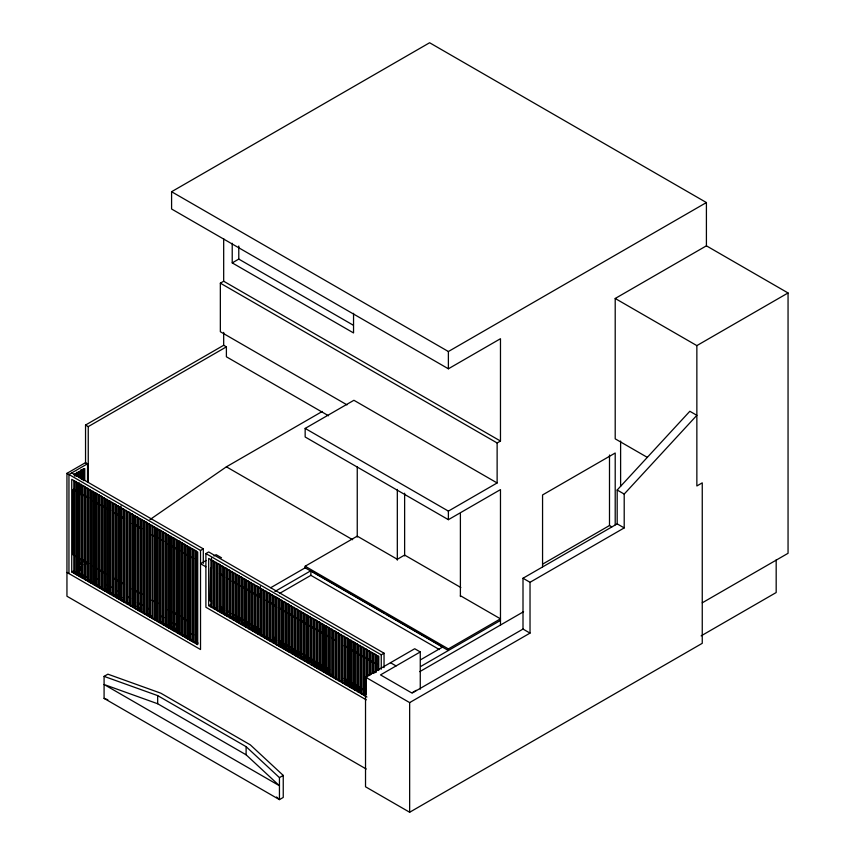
<?xml version="1.0" encoding="UTF-8"?>
<svg xmlns="http://www.w3.org/2000/svg" width="855" height="855" viewBox="0 0 855 855"><rect width="100%" height="100%" fill="white"/><g stroke="black" fill="none" stroke-linecap="round" stroke-linejoin="round"><path stroke-width="1.28" d="M523.004 578.247L617.182 523.869L617.182 490.022L689.835 411.276L696.857 415.316L624.203 494.072L624.203 527.92L530.025 582.298L523.004 578.247L523.004 629.066L412.057 693.116L380.507 674.905L420.265 651.948L420.265 689.183M82.337 570.627L78.895 568.639L82.176 566.373M149.914 519.616L226.393 466.819L322.303 411.437M347.002 404.864L220.344 331.729L220.344 283.165L497.129 442.965L500.474 441.041L500.474 338.719L448.383 368.794L171.588 208.994L171.588 191.723L429.616 42.75L706.412 202.55L706.412 245.823L615.205 298.481L615.205 438.839L647.406 457.425M232.218 243.269L232.218 262.891L238.78 259.097L353.179 325.146M220.344 283.165L223.679 281.231L500.474 441.041M85.543 463.506L85.543 425.042L223.679 345.281L226.393 346.852L226.393 356.791L328.555 415.776M85.543 425.042L88.247 426.602L226.393 346.852M366.239 769.019L66.947 596.234L66.947 473.349L85.543 462.619L87.541 463.773L87.541 482.263M87.541 463.773L68.956 474.504L68.956 573.566M73.915 474.867L84.763 468.604L84.763 480.51M73.306 489.402L73.306 554.906L73.306 489.402L88.332 498.08M500.474 625.048L500.474 489.605L448.383 519.68L305.16 436.991L305.16 428.419L353.906 400.279L497.129 482.957L497.129 442.965M82.059 560.463L81.172 560.976L82.721 561.885M80.637 563.092L81.524 562.569M78.254 564.984L82.593 562.472M171.588 191.723L448.383 351.523L706.412 202.55M71.745 571.952L197.729 644.691L197.729 552.073L71.745 479.334L71.745 571.952L73.605 570.884M77.709 568.511L82.08 565.989M84.26 564.728L86.451 563.466M78.895 568.639L82.016 566.833M76.266 481.472L76.266 572.775L74.716 573.673L74.716 481.044M78.938 483.011L78.938 574.314L77.388 575.212L77.388 482.594M81.524 484.507L81.578 575.832L80.017 576.73L80.017 484.112M90.331 489.594L90.331 580.887L88.77 581.785L88.77 489.167M92.971 491.112L92.971 582.415L91.41 583.313L91.41 490.685M95.856 492.779L95.856 584.083L94.306 584.98L94.306 492.362M98.763 494.457L98.763 585.75L97.203 586.658L97.203 494.03M101.435 495.996L101.435 587.3L99.875 588.197L99.875 495.569M106.961 499.192L106.961 590.484L105.4 591.393L105.4 498.764M109.857 500.859L109.857 592.162L108.296 593.06L108.296 500.442M112.529 502.409L112.529 593.701L110.968 594.61L110.968 501.981M115.169 503.926L115.169 595.23L113.608 596.127L113.608 503.499M118.065 505.594L118.065 596.897L116.504 597.795L116.504 505.177M66.947 473.349L200.519 550.46L203.308 548.857L203.308 563.381M120.95 505.946L120.95 598.564L119.401 599.473L119.401 506.844M123.622 508.811L123.622 600.114L122.062 601.012L122.062 508.383M366.261 699.839L205.895 607.253L205.895 553.57L208.684 551.956L384.045 653.199L384.045 667.605M129.158 512.006L129.158 603.299L127.598 604.207L127.598 511.579M206.098 560.485L200.519 563.702L205.895 566.812M213.91 555.974L216.144 554.681L221.52 557.791M140.541 518.579L140.541 609.882L138.991 610.78L138.991 518.162M149.048 523.484L149.048 614.788L147.488 615.686L147.488 523.068M162.685 531.361L162.685 622.664L161.125 623.562L161.125 530.934M165.614 533.05L165.614 624.353L164.053 625.251L164.053 532.633M168.285 534.599L168.285 625.892L166.725 626.801L166.725 534.172M170.925 536.117L170.925 627.42L169.365 628.318L169.365 535.69M378.466 669.551L378.466 656.426L208.684 558.401L208.684 605.65L211.474 604.036L211.474 600.103M173.811 537.784L173.811 629.088L172.261 629.985L172.261 537.368M176.493 539.334L176.493 630.637L174.933 631.535L174.933 538.907M216.379 562.355L216.379 608.29L214.819 609.188L214.819 561.938M179.165 540.873L179.165 632.176L177.605 633.074L177.605 540.456M104.086 676.369L107.88 674.168L160.815 693.181L250.312 744.855L283.24 775.41L283.24 797.437L279.446 799.628L104.086 698.385L104.086 676.369L157.673 695.607L246.112 746.661L279.446 777.612L279.446 799.628L276.582 796.978M181.805 542.401L181.805 633.694L180.245 634.602L180.245 541.974M222.706 566.01L222.706 611.945L221.146 612.843L221.146 565.593M184.691 544.069L184.691 635.372L183.141 636.27L183.141 543.641M305.16 566.224L448.383 648.913L448.383 650.495L305.16 567.816L305.16 566.224L357.251 536.149L397.319 559.288L404.629 555.066L460.824 587.513M256.885 595.689L261.48 593.028M270.682 587.727L305.16 567.816M226.19 568.019L226.19 613.954L224.63 614.852L224.63 567.602M187.309 545.586L187.309 636.879L185.759 637.777L185.759 545.159M229.033 569.654L229.033 615.589L227.473 616.498L227.473 569.248M615.205 298.481L696.857 345.612L788.054 292.966L788.054 553.292L702.254 602.818M274.904 591.489L310.878 570.723L384.323 613.131M192.621 548.643L192.621 639.946L191.06 640.844L191.06 548.226M232.143 571.45L232.143 617.385L230.583 618.293L230.583 571.044M279.735 593.338L310.878 575.351L439.406 649.565M235.36 573.31L235.36 619.244L233.8 620.142L233.8 572.903M197.997 643.045L196.436 643.954L196.436 551.325M238.769 575.276L238.769 621.211L237.209 622.119L237.209 574.87M244.722 578.717L244.722 624.652L243.162 625.55L243.162 578.301M305.16 428.419L448.383 511.108L497.129 482.957M251.124 582.415L251.124 628.35L249.564 629.248L249.564 581.999M253.967 584.051L253.967 629.985L252.407 630.894L252.407 583.644M257.077 585.846L257.077 631.781L255.517 632.689L255.517 585.44M260.294 586.391L260.294 633.641L258.734 634.538L258.734 587.289M263.19 589.373L263.19 635.308L261.63 636.216L261.63 588.967M266.023 591.019L266.023 636.954L264.473 637.851L264.473 590.602M269.133 592.814L269.133 638.749L267.583 639.647L267.583 592.397M272.36 594.674L272.36 640.609L270.8 641.507L270.8 594.257M275.727 596.619L275.727 642.554L274.166 643.452L274.166 596.202M281.68 600.05L281.68 645.985L280.119 646.893L280.119 599.644M284.897 601.909L284.897 647.844L283.336 648.742L283.336 601.492M288.124 603.769L288.124 649.704L286.564 650.612L286.564 603.363M290.967 605.415L290.967 651.35L289.407 652.247L289.407 604.998M294.067 607.21L294.067 653.145L292.517 654.043L292.517 606.793M297.294 609.07L297.294 655.005L295.734 655.903L295.734 608.653M303.621 612.714L303.621 658.66L302.061 659.558L302.061 612.308M313.539 618.443L313.539 664.388L311.979 665.286L311.979 618.037M316.382 620.089L316.382 666.024L314.822 666.921L314.822 619.672M319.492 621.884L319.492 667.819L317.932 668.717L317.932 621.467M322.709 623.744L322.709 669.679L321.149 670.577L321.149 623.327M325.862 625.561L325.862 671.496L324.302 672.393L324.302 625.144M328.705 627.196L328.705 673.142L327.144 674.039L327.144 626.79M331.815 628.991L331.815 674.926L330.254 675.835L330.254 628.585M205.895 553.57L381.255 654.812L384.045 653.199M542.604 564.14L609.497 525.526L611.785 526.84M347.461 638.033L347.461 683.968L345.901 684.866L345.901 637.616M696.857 345.612L696.857 485.971L702.254 482.851L702.254 643.313L409.652 812.25L365.523 786.782L365.523 677.139L414.707 648.742L420.265 651.948M350.903 640.021L350.903 685.956L349.342 686.854L349.342 639.604M353.746 641.656L353.746 687.602L352.185 688.499L352.185 641.25M356.856 643.452L356.856 689.387L355.295 690.295L355.295 643.045M360.073 645.311L360.073 691.246L358.512 692.155L358.512 644.905M420.681 659.729L442.847 646.925L386.62 614.456M448.383 648.913L500.474 618.838L460.396 595.711M420.788 666.43L500.474 620.431M419.805 671.624L523.57 611.71M412.356 692.593L416.289 690.327M279.446 777.612L283.24 775.41M365.523 677.139L409.652 702.607L530.025 633.106L530.025 582.298M701.153 635.853L776.18 592.536L776.18 559.886M157.673 703.751L104.086 684.502L279.446 785.745L246.112 754.805L157.673 703.751L157.673 695.607M104.086 698.385L107.816 699.732M706.412 245.823L788.054 292.966M232.218 262.891L353.543 332.937L353.543 313.315M617.182 490.022L624.203 494.072M617.182 523.869L624.203 527.92M523.004 629.066L530.025 633.106M226.393 466.819L352.655 539.719M71.745 472.901L203.308 548.857M390.5 662.721L396.057 665.927M78.254 491.882L88.663 497.888M101.371 505.23L110.626 510.563M115.243 513.235L124.488 518.568M134.898 524.575L141.834 528.582M154.541 535.925L158.015 537.923M161.477 539.922L163.797 541.258M170.722 545.266L179.978 550.599M191.531 557.278L193.839 558.614M219.821 573.609L224.438 576.27M241.762 586.274L248.698 590.281M251.007 591.607L261.395 597.613M266.023 600.285L276.411 606.281M278.719 607.616L282.193 609.615M287.964 612.95L291.427 614.948M300.671 620.281L307.597 624.289M309.905 625.625L329.538 636.954M331.858 638.29L336.475 640.961M344.554 645.621L351.49 649.629M353.799 650.965L357.262 652.964M363.033 656.298L376.895 664.292M92.949 500.752L104.513 507.421M106.822 508.757L110.284 510.756M112.604 512.092L124.157 518.761M132.247 523.431L141.492 528.775M151.901 534.781L157.683 538.116M168.082 544.122L179.636 550.791M181.955 552.127L187.726 555.472M219.479 573.801L224.106 576.462M226.415 577.798L229.877 579.797M232.186 581.133L261.064 597.805M272.617 604.474L276.079 606.473M278.388 607.809L323.436 633.812M325.744 635.147L329.207 637.146M344.223 645.814L373.101 662.486M222.129 607.499L224.438 608.835M241.762 618.838L248.698 622.835M254.469 626.17L261.395 630.167M272.948 636.836L276.411 638.835M278.719 640.171L282.193 642.169M300.671 652.846L314.533 660.84M316.842 662.176L323.767 666.173M326.076 667.509L329.538 669.508M219.479 606.355L224.106 609.027M226.415 610.352L229.877 612.362M232.186 613.687L261.064 630.359M272.617 637.028L276.079 639.027M278.388 640.363L323.436 666.376M325.744 667.702L329.207 669.7M344.223 678.378L363.856 689.707M219.553 608.707L224.181 611.368M234.569 617.374L240.351 620.709M243.814 622.707L249.585 626.042M253.048 628.04L261.138 632.711M272.692 639.38L276.154 641.378M278.463 642.714L286.543 647.385M290.016 649.383L299.25 654.716M302.713 656.715L311.957 662.048M315.42 664.046L323.511 668.717M325.819 670.053L329.282 672.051M344.298 680.719L361.622 690.722M215.492 607.777L216.379 608.29M221.819 611.432L222.706 611.945M225.303 613.441L226.19 613.954M228.146 615.076L229.033 615.589M231.256 616.872L232.143 617.385M234.473 618.731L235.36 619.244M237.882 620.698L238.769 621.211M243.835 624.139L244.722 624.652M250.237 627.837L251.124 628.35M253.08 629.472L253.967 629.985M256.19 631.268L257.077 631.781M259.407 633.128L260.294 633.641M262.293 634.795L263.19 635.308M265.136 636.441L266.023 636.954M268.246 638.236L269.133 638.749M271.463 640.096L272.36 640.609M274.84 642.041L275.727 642.554M280.793 645.472L281.68 645.985M284.01 647.331L284.897 647.844M287.227 649.191L288.124 649.704M290.069 650.837L290.967 651.35M293.18 652.632L294.067 653.145M296.396 654.492L297.294 655.005M302.723 658.136L303.621 658.66M312.652 663.865L313.539 664.388M315.495 665.511L316.382 666.024M318.605 667.306L319.492 667.819M321.822 669.166L322.709 669.679M324.964 670.983L325.862 671.496M327.807 672.618L328.705 673.142M330.917 674.413L331.815 674.926M347.461 683.968L346.564 683.455L345.014 684.353L345.014 637.103M350.016 685.443L350.903 685.956M352.859 687.078L353.746 687.602M355.969 688.874L356.856 689.387M359.185 690.733L360.073 691.246M208.684 605.65L366.923 697.007M81.727 559.384L88.663 563.392M101.371 570.734L104.844 572.732M115.243 578.739L118.717 580.737M121.025 582.073L124.488 584.072M134.898 590.078L141.834 594.086M154.541 601.428L158.015 603.427M174.196 612.768L179.978 616.113M73.306 554.906L88.332 563.584M92.949 566.256L104.513 572.925M106.822 574.261L110.284 576.259M112.604 577.595L124.157 584.264M132.247 588.945L141.492 594.278M151.901 600.285L157.683 603.619M168.082 609.626L179.636 616.305M181.955 617.631L187.726 620.976M94.969 577.916L97.267 579.241M106.448 584.542L111.043 587.193M117.926 591.168L121.367 593.156M128.261 597.132L130.548 598.457M137.441 602.433L142.037 605.084M147.776 608.397L150.063 609.722M161.542 616.348L163.839 617.684M173.02 622.985L177.616 625.636M191.392 633.587L193.69 634.912M77.997 572.348L86.088 577.018M106.896 589.031L110.359 591.029M117.295 595.037L121.923 597.709M136.95 606.387L141.567 609.049M172.774 627.068L177.402 629.74M75.379 572.252L76.266 572.775M78.051 573.801L78.938 574.314M80.68 575.319L81.578 575.832M89.444 580.374L90.331 580.887M92.073 581.892L92.971 582.415M94.969 583.57L95.856 584.083M97.865 585.237L98.763 585.75M100.537 586.787L101.435 587.3M106.073 589.971L106.961 590.484M108.97 591.649L109.857 592.162M111.642 593.188L112.529 593.701M114.271 594.717L115.169 595.23M117.167 596.384L118.065 596.897M120.063 598.051L120.95 598.564M122.735 599.601L123.622 600.114M128.261 602.786L129.158 603.299M139.654 609.369L140.541 609.882M148.15 614.275L149.048 614.788M151.046 615.942L151.934 616.455L150.384 617.353L150.384 524.735M161.798 622.151L162.685 622.664M164.726 623.84L165.614 624.353M167.398 625.379L168.285 625.892M170.027 626.907L170.925 627.42M172.924 628.575L173.811 629.088M175.606 630.124L176.493 630.637M178.278 631.663L179.165 632.176M180.907 633.181L181.805 633.694M183.804 634.859L184.691 635.372M186.422 636.366L187.309 636.879M191.734 639.433L192.621 639.946M66.947 572.412L200.519 649.522L200.519 550.46M620.612 441.052L620.612 486.377M615.205 524.831L615.205 453.011L542.562 494.949L542.562 566.78M609.497 455.031L609.497 525.526M460.396 513.823L460.396 596.576M448.383 351.523L448.383 368.794M448.383 511.108L448.383 519.68M409.652 702.607L409.652 812.25M404.629 493.207L404.629 555.942M397.319 489.413L397.319 560.164M381.255 654.812L381.255 669.219M378.701 656.074L378.701 670.502M377.141 655.657L377.141 670.096M376.253 655.144L376.253 672.201M375.484 654.214L375.484 672.586M373.924 653.797L373.924 673.484M373.037 653.284L373.037 672.971M372.502 652.493L372.502 673.494M370.952 652.076L370.952 674.392M370.055 651.563L370.055 675.194M369.285 650.634L369.285 675.568M367.725 650.217L367.725 676.465M366.838 649.704L366.838 677.267M366.175 648.838L366.175 694.773L364.625 695.671L364.625 648.421M363.728 647.908L363.728 695.158M363.332 647.192L363.332 693.138L361.783 694.036L361.783 646.786M360.885 646.273L360.885 693.523M357.625 644.381L357.625 691.631M357.251 466.809L357.251 537.068M354.408 642.533L354.408 689.782M351.298 640.737L351.298 687.986M348.455 639.091L348.455 686.341M344.244 636.173L344.244 682.108L342.684 683.006L342.684 635.757M341.786 635.244L341.786 682.493M341.134 634.378L341.134 680.313L339.574 681.211L339.574 633.961M338.687 633.448L338.687 680.698M338.291 632.732L338.291 678.667L336.731 679.575L336.731 632.326M335.844 631.813L335.844 679.062M335.032 630.851L335.032 676.786L333.471 677.694L333.471 630.445M332.584 629.921L332.584 677.171M329.357 628.072L329.357 675.322M326.247 626.277L326.247 673.526M323.414 624.631L323.414 671.88M320.262 622.814L320.262 670.064M317.045 620.954L317.045 668.204M313.935 619.159L313.935 666.408M311.092 617.524L311.092 664.773M310.878 570.723L310.878 575.351M309.948 616.37L309.948 662.304L308.388 663.213L308.388 615.963M307.501 615.44L307.501 662.689M306.731 614.51L306.731 660.445L305.171 661.353L305.171 614.104M304.273 613.591L304.273 660.84M301.163 611.795L301.163 659.045M300.778 611.079L300.778 657.014L299.218 657.912L299.218 610.662M298.331 610.149L298.331 657.399M294.836 608.14L294.836 655.39M291.619 606.281L291.619 653.53M288.509 604.485L288.509 651.734M285.666 602.839L285.666 650.089M282.449 600.98L282.449 648.229M279.232 599.12L279.232 646.369M278.57 598.254L278.57 644.189L277.009 645.098L277.009 597.848M276.122 597.335L276.122 644.574M273.279 595.689L273.279 642.939M269.902 593.744L269.902 640.994M266.685 591.884L266.685 639.134M263.575 590.089L263.575 637.338M260.732 588.443L260.732 635.692M257.847 586.776L257.847 634.025M254.63 584.927L254.63 632.166M251.52 583.131L251.52 630.381M248.677 581.486L248.677 628.735M247.939 580.577L247.939 626.512L246.379 627.41L246.379 580.16M246.112 746.661L246.112 754.805M245.492 579.647L245.492 626.897M242.275 577.788L242.275 625.037M241.612 576.922L241.612 622.857L240.052 623.755L240.052 576.505M239.165 575.992L239.165 623.242M238.78 246.016L238.78 259.097M236.322 574.357L236.322 621.606M232.913 572.38L232.913 619.629M229.696 570.531L229.696 617.77M226.586 568.735L226.586 615.985M223.679 238.716L223.679 281.231M223.679 332.381L223.679 345.281M223.743 567.089L223.743 614.339M220.259 565.08L220.259 612.33M219.489 564.15L219.489 610.085L217.929 610.983L217.929 563.734M217.042 563.221L217.042 610.47M213.932 561.425L213.932 608.675M213.536 560.709L213.536 606.644L211.976 607.552L211.976 560.303M211.474 558.101L211.474 568.596M211.089 559.79L211.089 607.029M195.549 550.812L195.549 643.441M195.517 550.321L195.517 641.613L193.957 642.511L193.957 549.893M193.07 549.38L193.07 641.998M190.173 547.702L190.173 640.331M189.981 547.125L189.981 638.429L188.431 639.326L188.431 546.698M187.534 546.185L187.534 638.813M184.862 544.646L184.862 637.264M182.243 543.128L182.243 635.757M179.347 541.461L179.347 634.079M176.718 539.943L176.718 632.561M174.046 538.394L174.046 631.022M171.363 536.855L171.363 629.472M168.478 535.177L168.478 627.805M165.838 533.659L165.838 626.277M163.166 532.12L163.166 624.738M160.238 530.421L160.238 623.049M159.789 529.694L159.789 620.986L158.228 621.895L158.228 529.266M157.341 528.753L157.341 621.371M157.16 528.166L157.16 619.469L155.599 620.367L155.599 527.749M154.702 527.236L154.702 619.854M154.488 526.627L154.488 617.93L152.927 618.828L152.927 526.199M151.934 525.162L152.03 618.315M149.486 524.222L149.486 616.84M146.59 522.544L146.59 615.173M146.408 521.967L146.408 613.259L144.848 614.168L144.848 521.539M143.961 521.026L143.961 613.655M143.736 520.428L143.736 611.72L142.176 612.618L142.176 520M141.289 519.487L141.289 612.105M138.093 517.638L138.093 610.267M137.655 516.912L137.655 608.204L136.095 609.113L136.095 516.484M135.208 515.971L135.208 608.589M135.015 515.383L135.015 606.687L133.455 607.584L133.455 514.966M132.568 514.454L132.568 607.071M132.343 513.844L132.343 605.148L130.783 606.045L130.783 513.428M129.896 512.904L129.896 605.532M126.7 511.066L126.7 603.683M126.262 510.328L126.262 601.631L124.702 602.529L124.702 509.911M123.815 509.398L123.815 602.016M121.175 507.87L121.175 600.499M118.503 506.331L118.503 598.949M115.607 504.664L115.607 597.282M112.721 502.986L112.721 595.614M110.081 501.468L110.081 594.086M107.409 499.929L107.409 592.547M104.513 498.251L104.513 590.869M104.064 497.514L104.064 588.817L102.504 589.715L102.504 497.097M101.617 496.584L101.617 589.202M98.977 495.056L98.977 587.684M96.305 493.517L96.305 586.135M93.409 491.849L93.409 584.467M90.523 490.172L90.523 582.8M88.247 426.602L88.247 482.316M87.883 488.654L87.883 581.272M87.659 488.045L87.659 579.348L86.099 580.246L86.099 487.628M85.211 487.115L85.211 579.733M84.763 487.126L84.763 496.392M84.474 486.206L84.474 577.51L82.914 578.408L82.914 485.779M83.619 480.649L83.619 468.743L82.721 469.256L82.721 479.847M82.016 485.266L82.016 577.895M81.524 479.217L81.524 469.951L80.637 470.464L80.637 478.405M81.172 469.684L81.172 478.95M81.172 484.24L81.172 494.821M79.291 471.244L79.291 477.86M79.291 483.15L79.291 492.416M79.291 557.246L79.291 563.862L78.393 564.375L78.393 557.759M79.13 483.599L79.13 576.217M78.393 471.757L78.393 477.047M78.393 483.663L78.393 492.929M77.11 476.47L77.11 472.494L76.223 473.018L76.223 475.658M76.843 472.184L76.843 476.15M76.49 482.081L76.49 574.699M74.951 473.745L74.951 476.395M73.819 480.531L73.819 573.16M210.576 568.276L210.245 601.022L210.576 568.276"/></g></svg>
